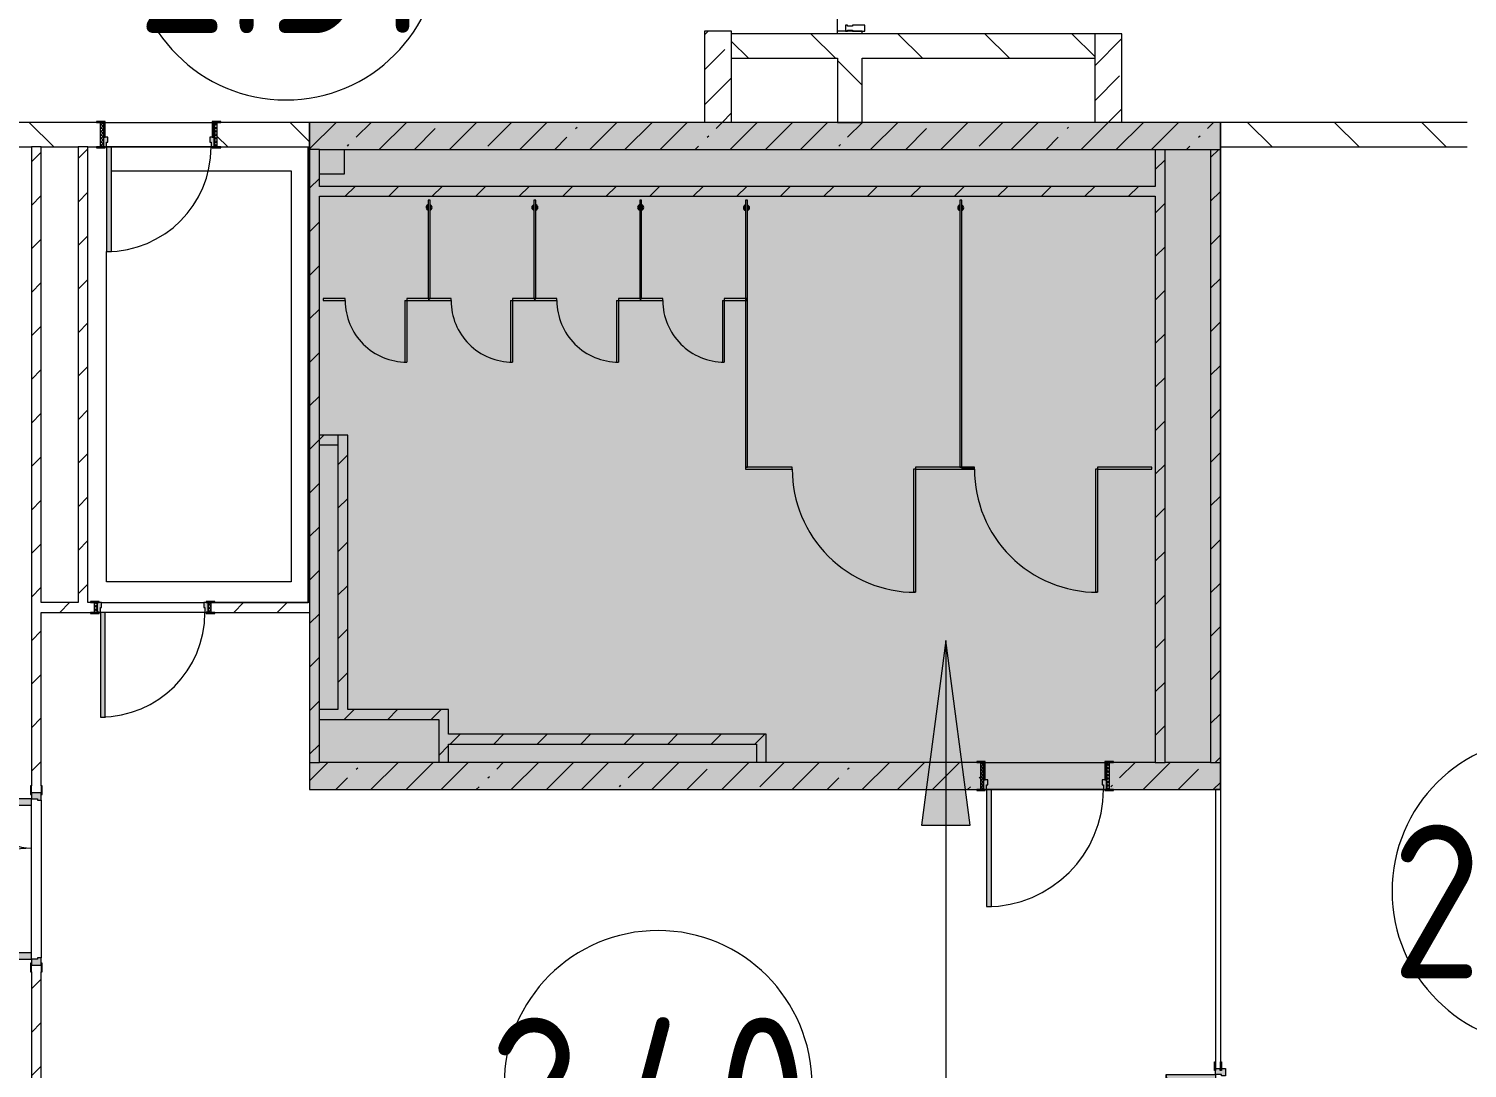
# Model space of a CAD drawing. Header units: millimetres. Extents: x 39815 to 261742, y -8553 to 29000.
# Drawn here: x 226661 to 238347, y 2917 to 11360 of the extents above; entities that cross this region are included whole.
import ezdxf

# ---------------------------------------------------------------- set-up
doc = ezdxf.new("R2010")
doc.units = ezdxf.units.MM
for name, color, linetype, lineweight in [('A-AREA-IDEN', 7, 'Continuous', 9), ('A-DETL', 7, 'Continuous', 5), ('A-GLAZ-CWMG-2', 7, 'Continuous', 5), ('A-WALL-2', 7, 'Continuous', 9), ('I-WALL-3', 7, 'Continuous', 5)]:
    doc.layers.add(name, color=color, linetype=linetype, lineweight=lineweight)
doc.layers.add('A-DETL-GENF-2', color=7, linetype='Continuous', lineweight=9, true_color=0x4994b4, transparency=0.4)
for name, color, linetype, lineweight, true_color in [('A-DOOR-2', 7, 'Continuous', 5, 0xaaaaaa), ('A-DOOR-3', 7, 'Continuous', 5, 0xe2e2e2), ('A-DOOR-4', 7, 'Continuous', 5, 0x6f9cb0), ('A-DOOR-6', 7, 'Continuous', 5, 0x2b586c), ('A-DOOR-FRAM-2', 7, 'Continuous', 5, 0xe2e2e2), ('A-DOOR-FRAM-3', 7, 'Continuous', 5, 0xaaaaaa), ('A-DOOR-FRAM-4', 7, 'Continuous', 5, 0x6f9cb0), ('A-FLOR-1', 7, 'Continuous', 5, 0xaaaaaa), ('A-FLOR-2', 7, 'Continuous', 5, 0x6f9cb0), ('A-GENM-3', 7, 'Continuous', 5, 0xe2ddcd), ('A-GENM-4', 7, 'Continuous', 5, 0x2b586c), ('A-WALL-5', 7, 'Continuous', 9, 0x2b586c), ('G-ANNO-TEXT-1', 7, 'Continuous', 9, 0x3c3c3c), ('I-WALL-4', 7, 'Continuous', 5, 0x2b586c)]:
    doc.layers.add(name, color=color, linetype=linetype, lineweight=lineweight, true_color=true_color)
doc.styles.add('GOST Common_3', font='GOST_Common.ttf', dxfattribs={"width": 0.9, "height": 1250})
pattern_1 = [(45, (134731.94, 0), (-176.7767, 176.7767), [])]
pattern_2 = [(45, (134731.94, 0), (-285.1231, 285.1231), []), (45, (135017.06, 0), (-285.1231, 285.1231), [504.031, -100.806, 16.764, -84.042])]
pattern_3 = [(135, (134731.94, 0), (-353.5534, -353.5534), [])]

# ---------------------------------------------------------------- blocks, each defined once
blk = doc.blocks.new('110_Дверь_СКБ_1Ст_Внутренняя1 - Д-7а_л__950x2100h_Туалет-V163-Общий план 2 этажа с размещением фрагментов 2_8-2_11')
at = {"layer": 'A-DOOR-2'}
h = blk.add_hatch(dxfattribs=at)
h.set_pattern_fill('FP_15', color=256, style=0, pattern_type=2)
h.set_pattern_definition([(135, (1776.41, 174.685), (-14.14214, -14.14214), []), (225, (1776.41, 174.685), (14.14214, -14.14214), [])])
h.paths.add_polyline_path([(537.5, 110), (512.5, 110), (512.5, -110), (537.5, -110)])
at = {"layer": 'A-DOOR-3'}
h = blk.add_hatch(color=256, dxfattribs=at)
h.paths.add_polyline_path([(487.5, 110), (487.5, 70), (477.5, 70), (477.5, 30), (512.5, 30), (512.5, 110)])
h.paths.add_polyline_path([(-462.5, 110), (-487.5, 110), (-487.5, 30), (-452.5, 30), (-452.5, 70), (-462.5, 70)])
at = {"layer": 'A-DOOR-FRAM-2'}
for points in [[(447.5, 1060), (447.5, 110), (487.5, 110), (487.5, 1060)], [(-542.5, 118), (-542.5, 110), (-472.5, 110), (-472.5, 118)], [(567.5, 118), (497.5, 118), (497.5, 110), (567.5, 110)], [(-472.5, 30), (-487.5, 30), (-487.5, -110), (-472.5, -110)], [(512.5, 30), (497.5, 30), (497.5, -110), (512.5, -110)], [(-542.5, -110), (-542.5, -118), (-472.5, -118), (-472.5, -110)], [(567.5, -110), (497.5, -110), (497.5, -118), (567.5, -118)]]:
    blk.add_hatch(color=256, dxfattribs=at).paths.add_polyline_path(points)
at = {"layer": 'A-DOOR-FRAM-3'}
h = blk.add_hatch(dxfattribs=at)
h.set_pattern_fill('FP_16', color=256, style=0, pattern_type=2)
h.set_pattern_definition([(45, (-346.384, 174.685), (-14.1421, 14.1421), []), (135, (-346.384, 174.685), (-14.1421, -14.1421), [])])
h.paths.add_polyline_path([(-487.5, 110), (-512.5, 110), (-512.5, -110), (-487.5, -110)])
at = {"layer": 'A-DOOR-2'}
for p, q in [((487.5, 1060), (447.5, 1060)), ((447.5, 1060), (447.5, 110)), ((487.5, 110), (487.5, 1060))]:
    blk.add_line(p, q, dxfattribs=at)
blk.add_arc((487.5, 110), 950, 90, 180, dxfattribs=at)
at = {"layer": 'A-DOOR-4'}
blk.add_line((447.5, 110), (487.5, 110), dxfattribs=at)
at = {"layer": 'A-DOOR-FRAM-3'}
for p, q in [((-472.5, 118), (-542.5, 118)), ((-542.5, 118), (-542.5, 110)), ((-472.5, 110), (-472.5, 118)), ((567.5, 118), (497.5, 118)), ((497.5, 118), (497.5, 110)), ((567.5, 110), (567.5, 118))]:
    blk.add_line(p, q, dxfattribs=at)
at = {"layer": 'A-DOOR-FRAM-4'}
for p, q in [((-542.5, 110), (-472.5, 110)), ((-487.5, 110), (-512.5, 110)), ((-512.5, 110), (-512.5, -110)), ((-462.5, 110), (-487.5, 110)), ((-487.5, 110), (-487.5, 30)), ((-487.5, -110), (-487.5, 110)), ((-472.5, 110), (-487.5, 110)), ((-487.5, 110), (-487.5, 109)), ((-487.5, 109), (-472.5, 109)), ((-487.5, 30), (-452.5, 30)), ((-472.5, 30), (-487.5, 30)), ((-487.5, 30), (-487.5, -110)), ((-472.5, 109), (-472.5, 110)), ((-472.5, -110), (-472.5, 30)), ((-462.5, 70), (-462.5, 110)), ((-452.5, 70), (-462.5, 70)), ((-452.5, 30), (-452.5, 70)), ((487.5, 70), (477.5, 70)), ((477.5, 70), (477.5, 30)), ((477.5, 30), (512.5, 30)), ((487.5, 110), (487.5, 70)), ((512.5, 110), (487.5, 110)), ((512.5, 110), (497.5, 110)), ((497.5, 110), (497.5, 109)), ((497.5, 110), (567.5, 110)), ((497.5, 109), (512.5, 109)), ((512.5, 30), (497.5, 30)), ((497.5, 30), (497.5, -110)), ((512.5, 30), (512.5, 110)), ((537.5, 110), (512.5, 110)), ((512.5, 110), (512.5, -110)), ((512.5, 109), (512.5, 110)), ((512.5, -110), (512.5, 30)), ((537.5, -110), (537.5, 110)), ((-472.5, -110), (-542.5, -110)), ((-542.5, -110), (-542.5, -118)), ((-512.5, -110), (-487.5, -110)), ((-487.5, -110), (-472.5, -110)), ((-472.5, -118), (-472.5, -110)), ((497.5, -110), (512.5, -110)), ((567.5, -110), (497.5, -110)), ((497.5, -110), (497.5, -118)), ((512.5, -110), (537.5, -110)), ((567.5, -118), (567.5, -110)), ((-542.5, -118), (-472.5, -118)), ((497.5, -118), (567.5, -118))]:
    blk.add_line(p, q, dxfattribs=at)
blk = doc.blocks.new('110_Дверь_СКБ_2Ст - Д-5_п_ Из игровой в коридор-32215844-Общий план 2 этажа с размещением фрагментов 2_8-2_11')
at = {"layer": 'A-DOOR-3'}
for points in [[(-638, 940), (-638, 40), (-588, 40), (-588, 940)], [(612, 440), (612, 40), (662, 40), (662, 440)]]:
    blk.add_hatch(color=256, dxfattribs=at).paths.add_polyline_path(points)
h = blk.add_hatch(color=256, dxfattribs=at)
h.paths.add_polyline_path([(-688, 40), (-688, -40), (-628, -40), (-628, -10), (-638, -10), (-638, 40)])
h.paths.add_polyline_path([(652, -40), (712, -40), (712, 40), (662, 40), (662, -10), (652, -10)])
at = {"layer": 'A-DOOR-FRAM-2'}
for points in [[(-743, 40), (-672, 40), (-672, 48), (-743, 48)], [(698, 40), (768, 40), (768, 48), (698, 48)], [(-743, -48), (-672, -48), (-672, -40), (-743, -40)], [(698, -48), (768, -48), (768, -40), (698, -40)]]:
    blk.add_hatch(color=256, dxfattribs=at).paths.add_polyline_path(points)
at = {"layer": 'A-DOOR-2'}
for p, q in [((-638, 940), (-638, 40)), ((-588, 940), (-638, 940)), ((-588, 40), (-588, 940)), ((662, 440), (612, 440)), ((612, 440), (612, 40)), ((662, 40), (662, 440)), ((-638, 40), (-588, 40)), ((612, 40), (662, 40))]:
    blk.add_line(p, q, dxfattribs=at)
for centre, radius, start, end in [((-638, 40), 900, 0, 90), ((662, 40), 400, 90, 180)]:
    blk.add_arc(centre, radius, start, end, dxfattribs=at)
at = {"layer": 'A-DOOR-FRAM-3'}
for p, q in [((-672, 48), (-743, 48)), ((-743, 48), (-743, 40)), ((-743, 40), (-672, 40)), ((-638, 40), (-688, 40)), ((-688, 40), (-688, -40)), ((-672, 40), (-672, 48)), ((-638, -10), (-638, 40)), ((662, 40), (662, -10)), ((712, 40), (662, 40)), ((768, 48), (698, 48)), ((698, 48), (698, 40)), ((698, 40), (768, 40)), ((712, -40), (712, 40)), ((768, 40), (768, 48)), ((-672, -40), (-743, -40)), ((-743, -40), (-743, -48)), ((-743, -48), (-672, -48)), ((-688, -40), (-628, -40)), ((-672, -39), (-688, -39)), ((-688, -39), (-688, -40)), ((-688, -40), (-672, -40)), ((-672, -40), (-672, -39)), ((-672, -48), (-672, -40)), ((-628, -10), (-638, -10)), ((-628, -40), (-628, -10)), ((662, -10), (652, -10)), ((652, -10), (652, -40)), ((652, -40), (712, -40)), ((712, -39), (698, -39)), ((698, -39), (698, -40)), ((698, -40), (712, -40)), ((768, -40), (698, -40)), ((698, -40), (698, -48)), ((698, -48), (768, -48)), ((712, -40), (712, -39)), ((768, -48), (768, -40))]:
    blk.add_line(p, q, dxfattribs=at)
blk = doc.blocks.new('110_Дверь_СКБ_1Ст_Внутренняя1 - Д-8 950x2100h_охрана-V117-Общий план 2 этажа с размещением фрагментов 2_8-2_11')
at = {"layer": 'A-DOOR-2'}
h = blk.add_hatch(dxfattribs=at)
h.set_pattern_fill('FP_17', color=256, style=0, pattern_type=2)
h.set_pattern_definition([(135, (1826.41, 164.685), (-14.14214, -14.14214), []), (225, (1826.41, 164.685), (14.14214, -14.14214), [])])
h.paths.add_polyline_path([(487.5, 100), (462.5, 100), (462.5, -100), (487.5, -100)])
at = {"layer": 'A-DOOR-3'}
h = blk.add_hatch(color=256, dxfattribs=at)
h.paths.add_polyline_path([(437.5, 100), (437.5, 60), (427.5, 60), (427.5, 20), (462.5, 20), (462.5, 100)])
h.paths.add_polyline_path([(-412.5, 100), (-437.5, 100), (-437.5, 20), (-402.5, 20), (-402.5, 60), (-412.5, 60)])
at = {"layer": 'A-DOOR-FRAM-2'}
for points in [[(397.5, 950), (397.5, 100), (437.5, 100), (437.5, 950)], [(-492.5, 108), (-492.5, 100), (-422.5, 100), (-422.5, 108)], [(-422.5, 20), (-437.5, 20), (-437.5, -100), (-422.5, -100)], [(517.5, 108), (447.5, 108), (447.5, 100), (517.5, 100)], [(462.5, 20), (447.5, 20), (447.5, -100), (462.5, -100)], [(-492.5, -100), (-492.5, -108), (-422.5, -108), (-422.5, -100)], [(447.5, -100), (447.5, -108), (517.5, -108), (517.5, -100)]]:
    blk.add_hatch(color=256, dxfattribs=at).paths.add_polyline_path(points)
at = {"layer": 'A-DOOR-FRAM-3'}
h = blk.add_hatch(dxfattribs=at)
h.set_pattern_fill('FP_18', color=256, style=0, pattern_type=2)
h.set_pattern_definition([(45, (-296.384, 164.685), (-14.1421, 14.1421), []), (135, (-296.384, 164.685), (-14.1421, -14.1421), [])])
h.paths.add_polyline_path([(-437.5, 100), (-462.5, 100), (-462.5, -100), (-437.5, -100)])
at = {"layer": 'A-DOOR-2'}
for p, q in [((437.5, 950), (397.5, 950)), ((397.5, 950), (397.5, 100)), ((437.5, 100), (437.5, 950)), ((397.5, 100), (437.5, 100))]:
    blk.add_line(p, q, dxfattribs=at)
blk.add_arc((437.5, 100), 850, 90, 180, dxfattribs=at)
at = {"layer": 'A-DOOR-FRAM-3'}
for p, q in [((-422.5, 108), (-492.5, 108)), ((-492.5, 108), (-492.5, 100)), ((-492.5, 100), (-422.5, 100)), ((-437.5, 100), (-462.5, 100)), ((-462.5, 100), (-462.5, -100)), ((-412.5, 100), (-437.5, 100)), ((-437.5, 100), (-437.5, 20)), ((-437.5, -100), (-437.5, 100)), ((-422.5, 100), (-437.5, 100)), ((-437.5, 100), (-437.5, 99)), ((-437.5, 99), (-422.5, 99)), ((-437.5, 20), (-402.5, 20)), ((-422.5, 20), (-437.5, 20)), ((-437.5, 20), (-437.5, -100)), ((-422.5, 100), (-422.5, 108)), ((-422.5, 99), (-422.5, 100)), ((-422.5, -100), (-422.5, 20)), ((-412.5, 60), (-412.5, 100)), ((-402.5, 60), (-412.5, 60)), ((-402.5, 20), (-402.5, 60)), ((437.5, 60), (427.5, 60)), ((427.5, 60), (427.5, 20)), ((427.5, 20), (462.5, 20)), ((437.5, 100), (437.5, 60)), ((462.5, 100), (437.5, 100)), ((517.5, 108), (447.5, 108)), ((447.5, 108), (447.5, 100)), ((462.5, 100), (447.5, 100)), ((447.5, 100), (447.5, 99)), ((447.5, 100), (517.5, 100)), ((447.5, 99), (462.5, 99)), ((462.5, 20), (447.5, 20)), ((447.5, 20), (447.5, -100)), ((462.5, 20), (462.5, 100)), ((487.5, 100), (462.5, 100)), ((462.5, 100), (462.5, -100)), ((462.5, 99), (462.5, 100)), ((462.5, -100), (462.5, 20)), ((487.5, -100), (487.5, 100)), ((517.5, 100), (517.5, 108)), ((-422.5, -100), (-492.5, -100)), ((-492.5, -100), (-492.5, -108)), ((-492.5, -108), (-422.5, -108)), ((-462.5, -100), (-437.5, -100)), ((-437.5, -100), (-422.5, -100)), ((-422.5, -108), (-422.5, -100)), ((447.5, -100), (462.5, -100)), ((517.5, -100), (447.5, -100)), ((447.5, -100), (447.5, -108)), ((447.5, -108), (517.5, -108)), ((462.5, -100), (487.5, -100)), ((517.5, -108), (517.5, -100))]:
    blk.add_line(p, q, dxfattribs=at)
blk = doc.blocks.new('110_Дверь_СКБ_1Ст_Внутренняя1 - Д-8 950x2100h_охрана-V169-Общий план 2 этажа с размещением фрагментов 2_8-2_11')
at = {"layer": 'A-DOOR-2'}
h = blk.add_hatch(dxfattribs=at)
h.set_pattern_fill('FP_106', color=256, style=0, pattern_type=2)
h.set_pattern_definition([(135, (1826.41, 104.685), (-14.14214, -14.14214), []), (225, (1826.41, 104.685), (14.14214, -14.14214), [])])
h.paths.add_polyline_path([(487, 40), (462, 40), (462, -40), (487, -40)])
at = {"layer": 'A-DOOR-3'}
h = blk.add_hatch(color=256, dxfattribs=at)
h.paths.add_polyline_path([(437, 40), (437, 0), (427, 0), (427, -40), (462, -40), (462, 40)])
h.paths.add_polyline_path([(-413, 40), (-438, 40), (-438, -40), (-403, -40), (-403, 0), (-413, 0)])
at = {"layer": 'A-DOOR-FRAM-2'}
for points in [[(397, 890), (397, 40), (437, 40), (437, 890)], [(-493, 48), (-493, 40), (-423, 40), (-423, 48)], [(517, 48), (447, 48), (447, 40), (517, 40)], [(-423, -40), (-493, -40), (-493, -48), (-423, -48)], [(447, -40), (447, -48), (517, -48), (517, -40)]]:
    blk.add_hatch(color=256, dxfattribs=at).paths.add_polyline_path(points)
at = {"layer": 'A-DOOR-FRAM-3'}
h = blk.add_hatch(dxfattribs=at)
h.set_pattern_fill('FP_19', color=256, style=0, pattern_type=2)
h.set_pattern_definition([(45, (-296.384, 104.685), (-14.1421, 14.1421), []), (135, (-296.384, 104.685), (-14.1421, -14.1421), [])])
h.paths.add_polyline_path([(-438, 40), (-463, 40), (-463, -40), (-438, -40)])
at = {"layer": 'A-DOOR-2'}
for p, q in [((437, 890), (397, 890)), ((397, 890), (397, 40)), ((437, 40), (437, 890)), ((397, 40), (437, 40))]:
    blk.add_line(p, q, dxfattribs=at)
blk.add_arc((437, 40), 850, 90, 180, dxfattribs=at)
at = {"layer": 'A-DOOR-FRAM-3'}
for p, q in [((-423, 48), (-493, 48)), ((-493, 48), (-493, 40)), ((-493, 40), (-423, 40)), ((-438, 40), (-463, 40)), ((-463, 40), (-463, -40)), ((-413, 40), (-438, 40)), ((-438, 40), (-438, -40)), ((-438, -40), (-438, 40)), ((-423, 40), (-438, 40)), ((-438, 40), (-438, 39)), ((-438, 39), (-423, 39)), ((-423, 40), (-423, 48)), ((-423, 39), (-423, 40)), ((-413, 0), (-413, 40)), ((-403, 0), (-413, 0)), ((-403, -40), (-403, 0)), ((437, 0), (427, 0)), ((427, 0), (427, -40)), ((437, 40), (437, 0)), ((462, 40), (437, 40)), ((517, 48), (447, 48)), ((447, 48), (447, 40)), ((462, 40), (447, 40)), ((447, 40), (447, 39)), ((447, 40), (517, 40)), ((447, 39), (462, 39)), ((462, -40), (462, 40)), ((487, 40), (462, 40)), ((462, 40), (462, -40)), ((462, 39), (462, 40)), ((487, -40), (487, 40)), ((517, 40), (517, 48)), ((-423, -40), (-493, -40)), ((-493, -40), (-493, -48)), ((-493, -48), (-423, -48)), ((-463, -40), (-438, -40)), ((-423, -39), (-438, -39)), ((-438, -39), (-438, -40)), ((-438, -40), (-403, -40)), ((-438, -40), (-423, -40)), ((-423, -40), (-423, -39)), ((-423, -48), (-423, -40)), ((427, -40), (462, -40)), ((462, -39), (447, -39)), ((447, -39), (447, -40)), ((447, -40), (462, -40)), ((517, -40), (447, -40)), ((447, -40), (447, -48)), ((447, -48), (517, -48)), ((462, -40), (462, -39)), ((462, -40), (487, -40)), ((517, -48), (517, -40))]:
    blk.add_line(p, q, dxfattribs=at)
blk = doc.blocks.new('131_Сантехническая перегородка 7 - СП-1-V256-Общий план 2 этажа с размещением фрагментов 2_8-2_11')
at = {"layer": 'A-GENM-3'}
blk.add_hatch(color=256, dxfattribs=at).paths.add_polyline_path([(2166, 8), (-4, 8), (-4, -8), (2166, -8)])
at = {"layer": 'A-GENM-4'}
for p, q in [((2166, 8), (-4, 8)), ((-4, 8), (-4, -8)), ((2166, -8), (2166, 8)), ((-4, -8), (2166, -8))]:
    blk.add_line(p, q, dxfattribs=at)
at = {"layer": 'A-GENM-4', "flags": 128}
for points in [[(71, 8), (71, 9), (71, 9), (70, 9), (70, 10), (70, 10), (69, 11), (69, 11), (68, 12), (68, 12), (67, 12), (67, 13), (66, 13), (66, 13), (65, 14), (65, 14), (64, 14), (64, 14), (63, 14), (62, 15), (62, 15), (61, 15), (61, 15), (60, 15), (59, 15), (59, 15), (58, 15), (58, 15), (57, 15), (56, 15), (56, 15), (55, 15), (55, 15), (54, 14), (54, 14), (53, 14), (52, 14), (52, 13), (51, 13), (51, 13), (50, 13), (50, 12), (49, 12), (49, 11), (48, 11), (48, 11), (48, 10), (47, 10), (47, 9), (46, 9), (46, 8), (46, 8)], [(46, -8), (46, -9), (47, -9), (47, -9), (47, -10), (48, -10), (48, -11), (49, -11), (49, -12), (50, -12), (50, -12), (51, -13), (51, -13), (52, -13), (52, -14), (53, -14), (53, -14), (54, -14), (54, -14), (55, -15), (56, -15), (56, -15), (57, -15), (57, -15), (58, -15), (59, -15), (59, -15), (60, -15), (60, -15), (61, -15), (62, -15), (62, -15), (63, -15), (63, -14), (64, -14), (64, -14), (65, -14), (66, -13), (66, -13), (67, -13), (67, -13), (68, -12), (68, -12), (69, -11), (69, -11), (69, -11), (70, -10), (70, -10), (71, -9), (71, -9), (71, -8), (71, -8)]]:
    blk.add_lwpolyline(points, dxfattribs=at)
at = {"layer": 'A-GENM-4'}
for radius, start, end in [(24.6, 19.9113, 160.0887), (17.6, 45, 135), (17.6, 45, 135), (15.1, 45, 135), (24.6, 199.9113, 340.0887), (17.6, 225, 315), (17.6, 225, 315), (15.1, 225, 315)]:
    blk.add_arc((59, 0), radius, start, end, dxfattribs=at)
blk = doc.blocks.new('131_Сантехническая перегородка 6 - СП-1-V257-Общий план 2 этажа с размещением фрагментов 2_8-2_11')
at = {"layer": 'A-GENM-3'}
blk.add_hatch(color=256, dxfattribs=at).paths.add_polyline_path([(800, 8), (0, 8), (0, -8), (800, -8)])
at = {"layer": 'A-GENM-4'}
for p, q in [((800, 8), (0, 8)), ((0, 8), (0, -8)), ((800, -8), (800, 8)), ((0, -8), (800, -8))]:
    blk.add_line(p, q, dxfattribs=at)
at = {"layer": 'A-GENM-4', "flags": 128}
for points in [[(71, 8), (71, 9), (71, 9), (70, 9), (70, 10), (70, 10), (69, 11), (69, 11), (68, 12), (68, 12), (67, 12), (67, 13), (66, 13), (66, 13), (65, 14), (65, 14), (64, 14), (64, 14), (63, 14), (62, 15), (62, 15), (61, 15), (61, 15), (60, 15), (59, 15), (59, 15), (58, 15), (58, 15), (57, 15), (56, 15), (56, 15), (55, 15), (55, 15), (54, 14), (54, 14), (53, 14), (52, 14), (52, 13), (51, 13), (51, 13), (50, 13), (50, 12), (49, 12), (49, 11), (48, 11), (48, 11), (48, 10), (47, 10), (47, 9), (46, 9), (46, 8), (46, 8)], [(46, -8), (46, -9), (47, -9), (47, -9), (47, -10), (48, -10), (48, -11), (49, -11), (49, -12), (50, -12), (50, -12), (51, -13), (51, -13), (52, -13), (52, -14), (53, -14), (53, -14), (54, -14), (54, -14), (55, -15), (56, -15), (56, -15), (57, -15), (57, -15), (58, -15), (59, -15), (59, -15), (60, -15), (60, -15), (61, -15), (62, -15), (62, -15), (63, -15), (63, -14), (64, -14), (64, -14), (65, -14), (66, -13), (66, -13), (67, -13), (67, -13), (68, -12), (68, -12), (69, -11), (69, -11), (69, -11), (70, -10), (70, -10), (71, -9), (71, -9), (71, -8), (71, -8)]]:
    blk.add_lwpolyline(points, dxfattribs=at)
at = {"layer": 'A-GENM-4'}
for radius, start, end in [(24.6, 19.9113, 160.0887), (17.6, 45, 135), (17.6, 45, 135), (15.1, 45, 135), (24.6, 199.9113, 340.0887), (17.6, 225, 315), (17.6, 225, 315), (15.1, 225, 315)]:
    blk.add_arc((59, 0), radius, start, end, dxfattribs=at)
blk = doc.blocks.new('131_Сантехническая перегородка_Дверь МГН - СД-1-V258-Общий план 2 этажа с размещением фрагментов 2_8-2_11')
at = {"layer": 'A-GENM-3'}
for points in [[(-370, 8), (-370, -8), (10, -8), (10, 8)], [(1085, 8), (1010, 8), (1010, -8), (1390, -8), (1390, 8)]]:
    blk.add_hatch(color=256, dxfattribs=at).paths.add_polyline_path(points)
at = {"layer": 'A-DOOR-6'}
for p, q in [((10, 1008), (26, 1008)), ((10, 8), (10, 1008)), ((26, 8), (26, 1008)), ((10, 8), (26, 8))]:
    blk.add_line(p, q, dxfattribs=at)
blk.add_arc((10, 8), 1000, 360, 90, dxfattribs=at)
at = {"layer": 'A-GENM-4'}
for p, q in [((10, 8), (-370, 8)), ((-370, 8), (-370, -8)), ((10, -8), (10, 8)), ((1390, 8), (1010, 8)), ((1010, 8), (1010, -8)), ((1390, -8), (1390, 8)), ((-370, -8), (10, -8)), ((1010, -8), (1390, -8))]:
    blk.add_line(p, q, dxfattribs=at)
blk = doc.blocks.new('131_Сантехническая перегородка_Дверь 5 - СД-1-V259-Общий план 2 этажа с размещением фрагментов 2_8-2_11')
at = {"layer": 'A-GENM-3'}
for points in [[(70, 8), (70, -8), (250, -8), (250, 8)], [(750, 8), (750, -8), (930, -8), (930, 8)]]:
    blk.add_hatch(color=256, dxfattribs=at).paths.add_polyline_path(points)
at = {"layer": 'A-DOOR-6'}
for p, q in [((266, 508), (250, 508)), ((250, 8), (250, 508)), ((266, 8), (266, 508)), ((266, 8), (250, 8))]:
    blk.add_line(p, q, dxfattribs=at)
blk.add_arc((250, 8), 500, 360, 90, dxfattribs=at)
at = {"layer": 'A-GENM-4'}
for p, q in [((250, 8), (70, 8)), ((70, 8), (70, -8)), ((250, -8), (250, 8)), ((930, 8), (750, 8)), ((750, 8), (750, -8)), ((930, -8), (930, 8)), ((70, -8), (250, -8)), ((750, -8), (930, -8))]:
    blk.add_line(p, q, dxfattribs=at)
blk = doc.blocks.new('131_Сантехническая перегородка 6 - СП-1-V260-Общий план 2 этажа с размещением фрагментов 2_8-2_11')
at = {"layer": 'A-GENM-3'}
blk.add_hatch(color=256, dxfattribs=at).paths.add_polyline_path([(800, 8), (0, 8), (0, -8), (800, -8)])
at = {"layer": 'A-GENM-4'}
for p, q in [((800, 8), (0, 8)), ((0, 8), (0, -8)), ((800, -8), (800, 8)), ((0, -8), (800, -8))]:
    blk.add_line(p, q, dxfattribs=at)
at = {"layer": 'A-GENM-4', "flags": 128}
for points in [[(71, 8), (71, 9), (71, 9), (70, 9), (70, 10), (70, 10), (69, 11), (69, 11), (68, 12), (68, 12), (67, 12), (67, 13), (66, 13), (66, 13), (65, 14), (65, 14), (64, 14), (64, 14), (63, 14), (62, 15), (62, 15), (61, 15), (61, 15), (60, 15), (59, 15), (59, 15), (58, 15), (58, 15), (57, 15), (56, 15), (56, 15), (55, 15), (55, 15), (54, 14), (54, 14), (53, 14), (52, 14), (52, 13), (51, 13), (51, 13), (50, 13), (50, 12), (49, 12), (49, 11), (48, 11), (48, 11), (48, 10), (47, 10), (47, 9), (46, 9), (46, 8), (46, 8)], [(46, -8), (46, -9), (47, -9), (47, -9), (47, -10), (48, -10), (48, -11), (49, -11), (49, -12), (50, -12), (50, -12), (51, -13), (51, -13), (52, -13), (52, -14), (53, -14), (53, -14), (54, -14), (54, -14), (55, -15), (56, -15), (56, -15), (57, -15), (57, -15), (58, -15), (59, -15), (59, -15), (60, -15), (60, -15), (61, -15), (62, -15), (62, -15), (63, -15), (63, -14), (64, -14), (64, -14), (65, -14), (66, -13), (66, -13), (67, -13), (67, -13), (68, -12), (68, -12), (69, -11), (69, -11), (69, -11), (70, -10), (70, -10), (71, -9), (71, -9), (71, -8), (71, -8)]]:
    blk.add_lwpolyline(points, dxfattribs=at)
at = {"layer": 'A-GENM-4'}
for radius, start, end in [(24.6, 19.9113, 160.0887), (17.6, 45, 135), (17.6, 45, 135), (15.1, 45, 135), (24.6, 199.9113, 277.2978), (17.6, 225, 308.2336), (17.6, 225, 308.2336), (15.1, 225, 315), (24.6, 288, 340.0887)]:
    blk.add_arc((59, 0), radius, start, end, dxfattribs=at)
blk = doc.blocks.new('131_Сантехническая перегородка_Дверь МГН 2 - СД-1-V262-Общий план 2 этажа с размещением фрагментов 2_8-2_11')
at = {"layer": 'A-GENM-3'}
for points in [[(-430, 8), (-430, -8), (10, -8), (10, 8)], [(1010, 8), (1010, -8), (1110, -8), (1110, 8)]]:
    blk.add_hatch(color=256, dxfattribs=at).paths.add_polyline_path(points)
at = {"layer": 'A-DOOR-6'}
for p, q in [((10, 1008), (26, 1008)), ((10, 8), (10, 1008)), ((26, 8), (26, 1008)), ((10, 8), (26, 8))]:
    blk.add_line(p, q, dxfattribs=at)
blk.add_arc((10, 8), 1000, 360, 90, dxfattribs=at)
at = {"layer": 'A-GENM-4'}
for p, q in [((10, 8), (-430, 8)), ((-430, 8), (-430, -8)), ((10, -8), (10, 8)), ((1110, 8), (1010, 8)), ((1010, 8), (1010, -8)), ((1110, -8), (1110, 8)), ((-430, -8), (10, -8)), ((1010, -8), (1110, -8))]:
    blk.add_line(p, q, dxfattribs=at)
blk = doc.blocks.new('110_Дверь_СКБ_2Ст - Д-5_п__в составе перегородки _не входит в спец__-32680317-Общий план 2 этажа с размещением фрагментов 2_8-2_11')
at = {"layer": 'A-DOOR-3'}
h = blk.add_hatch(color=256, dxfattribs=at)
h.paths.add_polyline_path([(712, -20), (712, 60), (652, 60), (652, 30), (662, 30), (662, -20)])
h.paths.add_polyline_path([(-628, 60), (-688, 60), (-688, -20), (-638, -20), (-638, 30), (-628, 30)])
for points in [[(-588, -420), (-588, -20), (-638, -20), (-638, -420), (-620, -420)], [(662, -20), (612, -20), (612, -920), (662, -920)]]:
    blk.add_hatch(color=256, dxfattribs=at).paths.add_polyline_path(points)
at = {"layer": 'A-DOOR-FRAM-2'}
for points in [[(-672, 28), (-743, 28), (-743, 20), (-672, 20)], [(768, 28), (698, 28), (698, 20), (768, 20)], [(-672, -20), (-743, -20), (-743, -28), (-672, -28)], [(768, -20), (698, -20), (698, -28), (768, -28)]]:
    blk.add_hatch(color=256, dxfattribs=at).paths.add_polyline_path(points)
at = {"layer": 'A-DOOR-2'}
for p, q in [((-638, -20), (-588, -20)), ((-638, -420), (-638, -20)), ((-588, -20), (-588, -420)), ((612, -20), (662, -20)), ((612, -920), (612, -20)), ((662, -20), (662, -920)), ((-588, -420), (-638, -420)), ((662, -920), (612, -920))]:
    blk.add_line(p, q, dxfattribs=at)
for centre, radius, start, end in [((-638, -20), 400, 270, 0), ((662, -20), 900, 180, 270)]:
    blk.add_arc(centre, radius, start, end, dxfattribs=at)
at = {"layer": 'A-DOOR-FRAM-3'}
for p, q in [((-743, 28), (-672, 28)), ((-743, 20), (-743, 28)), ((-672, 20), (-743, 20)), ((-688, 60), (-628, 60)), ((-688, -20), (-688, 60)), ((-688, 20), (-672, 20)), ((-688, 19), (-688, 20)), ((-672, 19), (-688, 19)), ((-672, 28), (-672, 20)), ((-672, 20), (-672, 19)), ((-638, 30), (-638, -20)), ((-628, 30), (-638, 30)), ((-628, 60), (-628, 30)), ((652, 60), (712, 60)), ((652, 30), (652, 60)), ((662, 30), (652, 30)), ((662, -20), (662, 30)), ((698, 20), (698, 28)), ((698, 28), (768, 28)), ((698, 19), (698, 20)), ((698, 20), (712, 20)), ((768, 20), (698, 20)), ((712, 19), (698, 19)), ((712, 60), (712, -20)), ((712, 20), (712, 19)), ((768, 28), (768, 20)), ((-743, -20), (-672, -20)), ((-743, -28), (-743, -20)), ((-672, -28), (-743, -28)), ((-638, -20), (-688, -20)), ((-672, -20), (-672, -28)), ((712, -20), (662, -20)), ((698, -28), (698, -20)), ((698, -20), (768, -20)), ((768, -28), (698, -28)), ((768, -20), (768, -28))]:
    blk.add_line(p, q, dxfattribs=at)
blk = doc.blocks.new('Прямоугольный импост - Импост структурный с накладкой - 160мм Темный-32310142-Общий план 2 этажа с размещением фрагментов 2_8-2_11')
at = {"layer": 'A-GLAZ-CWMG-2'}
for p, q in [((-50, 0), (-50, 17)), ((-50, 17), (0, 17)), ((-40, 0), (-50, 0)), ((-40, -40), (-40, 0)), ((0, 0), (-10, 0)), ((-10, 0), (-10, -40)), ((0, 17), (0, 0)), ((-50, -140), (-50, -40)), ((-50, -40), (-40, -40)), ((-10, -40), (0, -40)), ((0, -40), (0, -140)), ((0, -140), (-50, -140))]:
    blk.add_line(p, q, dxfattribs=at)
blk = doc.blocks.new('Марка_Помещения - Номер-25198446-Общий план 2 этажа с размещением фрагментов 2_8-2_11')
at = {"layer": 'A-AREA-IDEN'}
for start, end in [(360, 180), (180, 360)]:
    blk.add_arc((0, 0), 2.5, start, end, dxfattribs=at)

msp = doc.modelspace()

# ---------------------------------------------------------------- hatches: boundary and pattern name
at = {"layer": 'A-DETL-GENF-2'}
h = msp.add_hatch(color=256, dxfattribs=at)
h.paths.add_polyline_path([(252875.9, 5159), (254061.9, 5159), (254061.9, 10600), (246661.9, 10600), (246661.9, 5159), (250659, 5159)])
h.paths.add_polyline_path([(228941.9, 5180), (236341.9, 5180), (236341.9, 10600), (228941.9, 10600), (228941.9, 7180.3)])
h.paths.add_polyline_path([(193021.1, 5842), (200141.9, 5842), (200141.9, 11900), (176891.9, 11900), (176891.9, 5842), (190804.2, 5842)])
h.paths.add_polyline_path([(210755.8, 10900), (219211.9, 10900), (219211.9, 15650), (210211.9, 15650), (210211.9, 10900)])
at = {"layer": 'G-ANNO-TEXT-1'}
msp.add_hatch(color=256, dxfattribs=at).paths.add_polyline_path([(234111.5, 6391.2), (233914, 4891.2), (234309, 4891.2)])
at = {"layer": 'I-WALL-3'}
h = msp.add_hatch(dxfattribs=at)
h.set_pattern_fill('FP_69', color=256, style=0, pattern_type=2)
h.set_pattern_definition(pattern_2)
h.paths.add_polyline_path([(232370.9, 10600), (232370.9, 11340), (232150.9, 11340), (232150.9, 10600)])
h = msp.add_hatch(dxfattribs=at)
h.set_pattern_fill('FP_72', color=256, style=0, pattern_type=2)
h.set_pattern_definition(pattern_3)
h.paths.add_polyline_path([(235320.9, 11120), (235320.9, 11320), (232370.9, 11320), (232370.9, 11120), (235141.1, 11120)])
h = msp.add_hatch(dxfattribs=at)
h.set_pattern_fill('FP_69', color=256, style=0, pattern_type=2)
h.set_pattern_definition(pattern_2)
h.paths.add_polyline_path([(235540.9, 10600), (235540.9, 11320), (235320.9, 11320), (235320.9, 10600)])
h = msp.add_hatch(dxfattribs=at)
h.set_pattern_fill('FP_72', color=256, style=0, pattern_type=2)
h.set_pattern_definition(pattern_3)
h.paths.add_polyline_path([(233431.9, 10600), (233431.9, 11120), (233231.9, 11120), (233231.9, 10600)])
h = msp.add_hatch(dxfattribs=at)
h.set_pattern_fill('FP_72', color=256, style=0, pattern_type=2)
h.set_pattern_definition(pattern_3)
h.paths.add_polyline_path([(226273.7, 10400), (227241.9, 10400), (227241.9, 10600), (226116.9, 10600), (226116.9, 10400), (226171.9, 10400)])
h.paths.add_polyline_path([(224716.9, 10400), (224716.9, 10600), (224341.9, 10600), (224341.9, 10400), (224661.9, 10400)])
h.paths.add_polyline_path([(228941.9, 10400), (228941.9, 10600), (228191.9, 10600), (228191.9, 10400), (228490.6, 10400)])
h = msp.add_hatch(dxfattribs=at)
h.set_pattern_fill('FP_69', color=256, style=0, pattern_type=2)
h.set_pattern_definition(pattern_2)
h.paths.add_polyline_path([(232924.3, 10380), (236341.9, 10380), (236341.9, 10600), (228941.9, 10600), (228941.9, 10380), (231815.8, 10380)])
h = msp.add_hatch(dxfattribs=at)
h.set_pattern_fill('FP_72', color=256, style=0, pattern_type=2)
h.set_pattern_definition(pattern_3)
h.paths.add_polyline_path([(236341.9, 10400), (238376.9, 10400), (238376.9, 10600), (236341.9, 10600)])
h.paths.add_polyline_path([(241791.6, 10400), (241861.9, 10400), (241861.9, 10600), (239826.9, 10600), (239826.9, 10400), (239856.9, 10400)])
h = msp.add_hatch(dxfattribs=at)
h.set_pattern_fill('FP_73', color=256, style=0, pattern_type=2)
h.set_pattern_definition(pattern_1)
h.paths.add_polyline_path([(226761.9, 125), (226761.9, 3755), (226681.9, 3755), (226681.9, 125)])
h.paths.add_polyline_path([(226761.9, 5155), (226761.9, 10400), (226681.9, 10400), (226681.9, 5155), (226731.9, 5155)])
h = msp.add_hatch(dxfattribs=at)
h.set_pattern_fill('FP_73', color=256, style=0, pattern_type=2)
h.set_pattern_definition(pattern_1)
h.paths.add_polyline_path([(227141.9, 6700), (227141.9, 10400), (227061.9, 10400), (227061.9, 6700)])
h = msp.add_hatch(dxfattribs=at)
h.set_pattern_fill('FP_73', color=256, style=0, pattern_type=2)
h.set_pattern_definition(pattern_1)
h.paths.add_polyline_path([(229021.9, 5400), (229021.9, 10380), (228941.9, 10380), (228941.9, 5400)])
h = msp.add_hatch(dxfattribs=at)
h.set_pattern_fill('FP_73', color=256, style=0, pattern_type=2)
h.set_pattern_definition(pattern_1)
h.paths.add_polyline_path([(235891.9, 5400), (235891.9, 10380), (235811.9, 10380), (235811.9, 5400)])
h = msp.add_hatch(dxfattribs=at)
h.set_pattern_fill('FP_73', color=256, style=0, pattern_type=2)
h.set_pattern_definition(pattern_1)
h.paths.add_polyline_path([(236341.9, 5400), (236341.9, 10380), (236261.9, 10380), (236261.9, 5400)])
h = msp.add_hatch(dxfattribs=at)
h.set_pattern_fill('FP_73', color=256, style=0, pattern_type=2)
h.set_pattern_definition(pattern_1)
h.paths.add_polyline_path([(235811.9, 10000), (235811.9, 10080), (229021.9, 10080), (229021.9, 10000), (235141.1, 10000)])
h = msp.add_hatch(dxfattribs=at)
h.set_pattern_fill('FP_73', color=256, style=0, pattern_type=2)
h.set_pattern_definition(pattern_1)
h.paths.add_polyline_path([(229171.9, 7980), (229171.9, 8060), (229021.9, 8060), (229021.9, 7980)])
h = msp.add_hatch(dxfattribs=at)
h.set_pattern_fill('FP_73', color=256, style=0, pattern_type=2)
h.set_pattern_definition(pattern_1)
h.paths.add_polyline_path([(229171.9, 7980), (229251.9, 7980), (229251.9, 8060), (229021.9, 8060), (229021.9, 7980)])
h = msp.add_hatch(dxfattribs=at)
h.set_pattern_fill('FP_73', color=256, style=0, pattern_type=2)
h.set_pattern_definition(pattern_1)
h.paths.add_polyline_path([(229251.9, 5830), (229251.9, 7980), (229171.9, 7980), (229171.9, 5830)])
h = msp.add_hatch(dxfattribs=at)
h.set_pattern_fill('FP_73', color=256, style=0, pattern_type=2)
h.set_pattern_definition(pattern_1)
h.paths.add_polyline_path([(228490.6, 6620), (228941.9, 6620), (228941.9, 6700), (228141.9, 6700), (228141.9, 6620), (228171.9, 6620)])
h.paths.add_polyline_path([(226761.9, 6620), (227191.9, 6620), (227191.9, 6700), (226761.9, 6700)])
h = msp.add_hatch(dxfattribs=at)
h.set_pattern_fill('FP_73', color=256, style=0, pattern_type=2)
h.set_pattern_definition(pattern_1)
h.paths.add_polyline_path([(229991.9, 5750), (229991.9, 5830), (229021.9, 5830), (229021.9, 5750), (229599, 5750)])
h = msp.add_hatch(dxfattribs=at)
h.set_pattern_fill('FP_73', color=256, style=0, pattern_type=2)
h.set_pattern_definition(pattern_1)
h.paths.add_polyline_path([(229991.9, 5400), (230071.9, 5400), (230071.9, 5830), (229991.9, 5830), (229991.9, 5750)])
h = msp.add_hatch(dxfattribs=at)
h.set_pattern_fill('FP_73', color=256, style=0, pattern_type=2)
h.set_pattern_definition(pattern_1)
h.paths.add_polyline_path([(232571.9, 5550), (232571.9, 5630), (230071.9, 5630), (230071.9, 5550), (230707.4, 5550)])
h = msp.add_hatch(dxfattribs=at)
h.set_pattern_fill('FP_73', color=256, style=0, pattern_type=2)
h.set_pattern_definition(pattern_1)
h.paths.add_polyline_path([(232651.9, 5400), (232651.9, 5630), (232571.9, 5630), (232571.9, 5400)])
h = msp.add_hatch(dxfattribs=at)
h.set_pattern_fill('FP_69', color=256, style=0, pattern_type=2)
h.set_pattern_definition(pattern_2)
h.paths.add_polyline_path([(236341.9, 5180), (236341.9, 5400), (235441.9, 5400), (235441.9, 5180), (236301.9, 5180)])
h.paths.add_polyline_path([(232924.3, 5180), (234391.9, 5180), (234391.9, 5400), (228941.9, 5400), (228941.9, 5180), (230707.4, 5180)])

# ---------------------------------------------------------------- linework, layer by layer
at = {"layer": 'A-DETL'}
for p, q in [((236341.9, 10600), (228941.9, 10600)), ((228941.9, 10600), (228941.9, 5180)), ((236341.9, 5180), (236341.9, 10600)), ((227331.9, 10207.5), (228791.9, 10207.5)), ((228791.9, 10207.5), (228791.9, 6867.5)), ((227291.9, 6867.5), (227291.9, 9550)), ((228791.9, 6867.5), (227291.9, 6867.5)), ((228941.9, 5180), (236341.9, 5180))]:
    msp.add_line(p, q, dxfattribs=at)
at = {"layer": 'A-FLOR-1'}
for p, q in [((228141.9, 10401.4), (227291.9, 10401.4)), ((227291.9, 10401), (228141.9, 10401)), ((228931.9, 6701.4), (228931.9, 10400)), ((228171.9, 6701.4), (228931.9, 6701.4)), ((227241.9, 6621.4), (228091.9, 6621.4))]:
    msp.add_line(p, q, dxfattribs=at)
at = {"layer": 'A-FLOR-2'}
for p, q in [((229221.9, 10380), (229221.9, 10180)), ((229221.9, 10180), (229021.9, 10180))]:
    msp.add_line(p, q, dxfattribs=at)
at = {"layer": 'A-WALL-2'}
for p, q in [((226761.9, 10400), (226681.9, 10400)), ((227141.9, 10400), (227061.9, 10400))]:
    msp.add_line(p, q, dxfattribs=at)
at = {"layer": 'A-WALL-5'}
for p, q in [((233231.9, 10600), (233431.9, 10600)), ((229021.9, 10380), (228941.9, 10380)), ((228941.9, 5400), (229021.9, 5400)), ((235811.9, 5400), (235891.9, 5400)), ((236261.9, 5400), (236341.9, 5400)), ((236341.9, 5180), (236301.9, 5180))]:
    msp.add_line(p, q, dxfattribs=at)
at = {"layer": 'G-ANNO-TEXT-1'}
for p, q in [((234111.5, 6391.2), (233914, 4891.2)), ((234309, 4891.2), (234111.5, 6391.2)), ((234111.5, 6391.2), (234111.5, -1084.5)), ((233914, 4891.2), (234309, 4891.2))]:
    msp.add_line(p, q, dxfattribs=at)
at = {"layer": 'I-WALL-3'}
for p, q in [((233231.9, 11320), (233231.9, 11481.2)), ((232150.9, 11340), (232150.9, 10600)), ((232370.9, 11340), (232150.9, 11340)), ((232370.9, 10600), (232370.9, 11340)), ((233431.9, 11340), (233231.9, 11340)), ((233431.9, 11320), (233431.9, 11340)), ((235320.9, 11320), (232370.9, 11320)), ((235320.9, 11320), (235320.9, 10600)), ((235540.9, 11320), (235320.9, 11320)), ((235540.9, 10600), (235540.9, 11320)), ((232370.9, 11120), (233231.9, 11120)), ((233231.9, 11120), (233231.9, 10600)), ((233431.9, 10600), (233431.9, 11120)), ((233431.9, 11120), (235320.9, 11120)), ((227211.9, 10600), (226171.9, 10600)), ((227281.9, 10600), (228151.9, 10600)), ((238346.9, 10600), (235540.9, 10600)), ((226171.9, 10400), (226681.9, 10400)), ((226681.9, 10400), (226681.9, 5210)), ((226761.9, 6700), (226761.9, 10400)), ((226761.9, 10400), (227061.9, 10400)), ((227061.9, 10400), (227061.9, 6700)), ((227141.9, 6700), (227141.9, 10400)), ((227141.9, 10400), (227211.9, 10400)), ((228141.9, 10400), (227331.9, 10400)), ((228221.9, 10400), (228941.9, 10400)), ((236341.9, 10400), (238346.9, 10400)), ((227061.9, 6700), (226761.9, 6700)), ((227161.9, 6700), (227141.9, 6700)), ((227251.9, 6700), (228081.9, 6700)), ((228941.9, 6700), (228171.9, 6700)), ((226761.9, 6620), (227161.9, 6620)), ((226761.9, 5210), (226761.9, 6620)), ((228091.9, 6620), (227281.9, 6620)), ((228171.9, 6620), (228941.9, 6620)), ((236301.9, 5180), (236301.9, 2970)), ((226681.9, 3855), (226681.9, 5055)), ((226761.9, 5095), (226761.9, 3815)), ((226681.9, 3700), (226681.9, 100)), ((226761.9, 175), (226761.9, 3700))]:
    msp.add_line(p, q, dxfattribs=at)
at = {"layer": 'I-WALL-4'}
for p, q in [((232150.9, 10600), (228221.9, 10600)), ((228941.9, 6700), (228941.9, 10600)), ((233231.9, 10600), (232370.9, 10600)), ((235320.9, 10600), (233431.9, 10600)), ((236341.9, 10600), (236341.9, 2970)), ((229021.9, 10080), (229021.9, 10380)), ((229021.9, 10380), (236341.9, 10380)), ((235811.9, 10380), (235811.9, 10080)), ((235891.9, 5400), (235891.9, 10380)), ((236261.9, 10380), (236261.9, 5400)), ((235811.9, 10080), (229021.9, 10080)), ((229021.9, 5400), (229021.9, 10000)), ((229021.9, 10000), (235811.9, 10000)), ((235811.9, 10000), (235811.9, 5400)), ((229251.9, 8060), (229021.9, 8060)), ((229021.9, 7980), (229171.9, 7980)), ((229171.9, 8060), (229171.9, 5830)), ((229251.9, 5830), (229251.9, 8060)), ((228941.9, 6620), (228941.9, 5180)), ((229171.9, 5830), (229021.9, 5830)), ((229021.9, 5750), (229991.9, 5750)), ((230071.9, 5830), (229251.9, 5830)), ((229991.9, 5750), (229991.9, 5400)), ((230071.9, 5630), (230071.9, 5830)), ((232651.9, 5630), (230071.9, 5630)), ((232651.9, 5400), (232651.9, 5630)), ((230071.9, 5550), (232571.9, 5550)), ((230071.9, 5400), (230071.9, 5550)), ((232571.9, 5550), (232571.9, 5400)), ((234361.9, 5400), (229021.9, 5400)), ((234431.9, 5400), (235401.9, 5400)), ((235811.9, 5400), (235471.9, 5400)), ((236261.9, 5400), (235891.9, 5400)), ((228941.9, 5180), (234361.9, 5180)), ((235391.9, 5180), (234481.9, 5180)), ((235471.9, 5180), (236301.9, 5180))]:
    msp.add_line(p, q, dxfattribs=at)

# ---------------------------------------------------------------- block references
at = {"layer": 'A-AREA-IDEN', "xscale": 499.9999999999995, "yscale": 499.9999999999995, "zscale": 499.9999999999995}
for p in [(228748.9, 12031.7), (238986.1, 4353.6), (231772.8, 2785.7)]:
    msp.add_blockref('Марка_Помещения - Номер-25198446-Общий план 2 этажа с размещением фрагментов 2_8-2_11', p, dxfattribs=at)
at = {"layer": 'A-DOOR-2'}
for name, p, rotation in [('110_Дверь_СКБ_1Ст_Внутренняя1 - Д-8 950x2100h_охрана-V117-Общий план 2 этажа с размещением фрагментов 2_8-2_11', (227729.4, 10500), 180), ('110_Дверь_СКБ_1Ст_Внутренняя1 - Д-8 950x2100h_охрана-V169-Общий план 2 этажа с размещением фрагментов 2_8-2_11', (227679.4, 6660), 180), ('110_Дверь_СКБ_2Ст - Д-5_п_ Из игровой в коридор-32215844-Общий план 2 этажа с размещением фрагментов 2_8-2_11', (226721.9, 4442.5), 89.99999999999991), ('110_Дверь_СКБ_2Ст - Д-5_п__в составе перегородки _не входит в спец__-32680317-Общий план 2 этажа с размещением фрагментов 2_8-2_11', (236321.9, 2227.5), 270)]:
    msp.add_blockref(name, p, dxfattribs=dict(at, rotation=rotation))
at = {"layer": 'A-DOOR-4', "rotation": 180}
msp.add_blockref('110_Дверь_СКБ_1Ст_Внутренняя1 - Д-7а_л__950x2100h_Туалет-V163-Общий план 2 этажа с размещением фрагментов 2_8-2_11', (234929.4, 5290), dxfattribs=at)
at = {"layer": 'A-GENM-4'}
for name, p, rotation in [('131_Сантехническая перегородка 6 - СП-1-V260-Общий план 2 этажа с размещением фрагментов 2_8-2_11', (229912.6, 9968), 270.0000000000007), ('131_Сантехническая перегородка 6 - СП-1-V257-Общий план 2 этажа с размещением фрагментов 2_8-2_11', (230772.2, 9968), 270.0000000000007), ('131_Сантехническая перегородка 6 - СП-1-V257-Общий план 2 этажа с размещением фрагментов 2_8-2_11', (231631.8, 9968), 270.0000000000007), ('131_Сантехническая перегородка 7 - СП-1-V256-Общий план 2 этажа с размещением фрагментов 2_8-2_11', (232491.4, 9964.9), 269.9999999999999), ('131_Сантехническая перегородка 7 - СП-1-V256-Общий план 2 этажа с размещением фрагментов 2_8-2_11', (234231.9, 9964.9), 269.9999999999999), ('131_Сантехническая перегородка_Дверь 5 - СД-1-V259-Общий план 2 этажа с размещением фрагментов 2_8-2_11', (229981.4, 9160), 180), ('131_Сантехническая перегородка_Дверь 5 - СД-1-V259-Общий план 2 этажа с размещением фрагментов 2_8-2_11', (230841.4, 9160), 180), ('131_Сантехническая перегородка_Дверь 5 - СД-1-V259-Общий план 2 этажа с размещением фрагментов 2_8-2_11', (231701.4, 9160), 180), ('131_Сантехническая перегородка_Дверь 5 - СД-1-V259-Общий план 2 этажа с размещением фрагментов 2_8-2_11', (232561.4, 9160), 180), ('131_Сантехническая перегородка_Дверь МГН - СД-1-V258-Общий план 2 этажа с размещением фрагментов 2_8-2_11', (233873.4, 7791), 180), ('131_Сантехническая перегородка_Дверь МГН 2 - СД-1-V262-Общий план 2 этажа с размещением фрагментов 2_8-2_11', (235353.4, 7791), 180)]:
    msp.add_blockref(name, p, dxfattribs=dict(at, rotation=rotation))
at = {"layer": 'A-GLAZ-CWMG-2', "extrusion": (0, 0, -1), "rotation": 270.0000000000001}
msp.add_blockref('Прямоугольный импост - Импост структурный с накладкой - 160мм Темный-32310142-Общий план 2 этажа с размещением фрагментов 2_8-2_11', (-233312.9, 11340), dxfattribs=at)

# ---------------------------------------------------------------- texts
at = {"layer": 'A-AREA-IDEN', "char_height": 1250, "attachment_point": 1, "style": 'GOST Common_3'}
for s, insert, width in [('2.51', (227539.5, 12574.5), 3030.379), ('2.41', (237731.7, 4896.4), 3138.607), ('2.40', (230399.1, 3328.4), 3427.214)]:
    msp.add_mtext(s, dxfattribs=dict(at, insert=insert, width=width))

doc.saveas('drawing.dxf')
